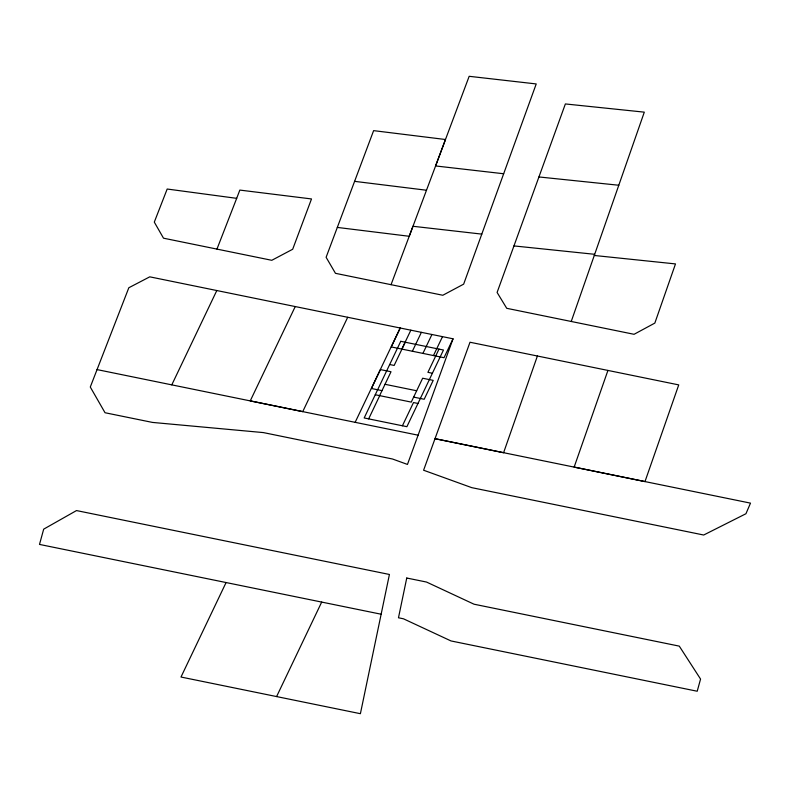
<?xml version="1.0" encoding="UTF-8"?>
<svg xmlns="http://www.w3.org/2000/svg" width="790" height="790" viewBox="0 0 790 790"><rect width="100%" height="100%" fill="white"/><g stroke="black" fill="none" stroke-linecap="round" stroke-linejoin="round"><path stroke-width="1.19" d="M381.145 614.225L389.421 574.468L76.502 510.567L43.687 529.152L39.5 544.419L381.145 614.225L360.398 713.696L180.989 677.03L226.068 582.566M537.398 356.014L503.595 452.719L435.014 438.687L423.598 470.228L471.768 487.657L703.693 535.018L745.938 513.737L750.5 503.131L435.014 438.687L470.001 342.238L678.738 384.898L644.986 481.584L574.152 467.088L607.925 370.451M571.229 321.49L644.304 112.15L565.373 103.944L497.098 292.458L506.736 308.307L634.074 334.298L654.841 323.09L675.49 263.919L594.268 255.466M337.32 227.421L409.23 236.279L445.501 139.514L373.621 130.636L326.112 257.293L335.464 273.32L442.815 295.262L463.651 284.153L536.222 83.938L469.171 76.304L435.567 165.949L503.674 173.751M418.098 435.191L453.035 338.801L149.764 276.836L128.829 287.748L90.287 387.031L105.031 412.736L152.5 422.423L263.406 432.594L392.492 459L407.462 464.431L418.098 435.191L97.032 369.592M391.05 284.676L412.973 226.276L481.811 234.117M236.684 198.339L239.834 190.084L311.507 198.942L292.685 249.255L271.79 260.305L163.51 238.185L154.297 222.118L167.184 189.027L236.684 198.339L216.954 249.097M347.699 317.284L302.738 411.63L250.252 400.885L295.243 306.55M171.795 384.858L216.806 290.532M355.144 422.344L400.155 328.018M400.283 328.048L391.277 346.928L444.019 357.712L453.035 338.821M379.615 395.632L391.01 371.754L380.454 369.601L371.438 388.492L381.995 390.645M401.824 349.091L410.84 330.2M368.654 418.878L379.733 395.662M405.24 342.218L394.161 365.434L389.687 364.526M412.37 351.244L421.386 332.353M422.926 353.397L431.933 334.506M433.473 355.549L442.489 336.668M402.416 425.771L413.496 402.554L417.969 403.463M439.003 349.111L427.913 372.337L432.397 373.245M276.599 696.563L321.678 602.108M538.918 176.95L618.797 185.245M513.935 245.917L594.653 254.301M354.611 181.354L426.491 190.232M385.016 384.296L416.666 390.764M413.644 397.103L424.191 399.266L433.206 380.375L422.66 378.222L411.264 402.1L375.26 394.743M406.751 578.023L398.476 617.78L403.483 618.807L451.021 640.947L697.215 691.24L700.562 679.074L679.282 646.131L474.02 604.202L426.521 582.052L406.751 578.023M400.767 341.3L364.18 417.959L406.89 426.689L443.476 350.029L400.767 341.3"/></g></svg>
